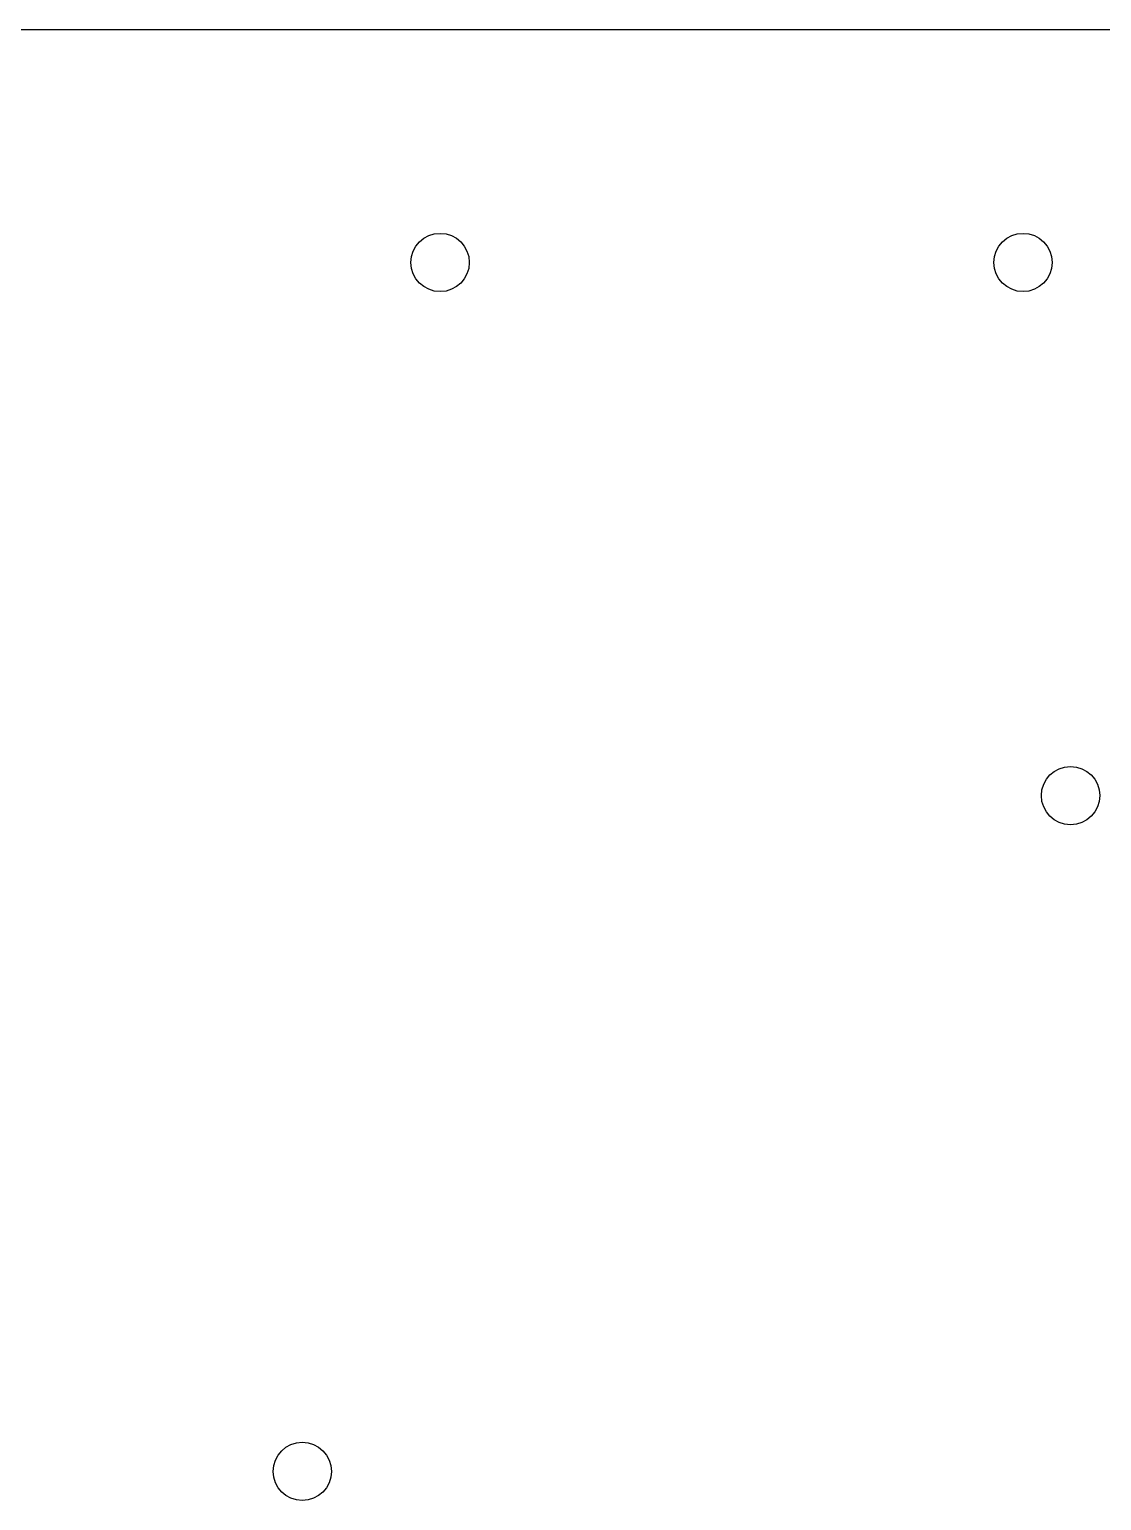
# Model space of a CAD drawing. Extents: x 100.2 to 143.8, y -109.8 to -50.2.
# Drawn here: x 129.59 to 133.27, y -55.25 to -50.2 of the extents above; entities that cross this region are included whole.
import ezdxf

# ---------------------------------------------------------------- set-up
doc = ezdxf.new("R2010")
doc.units = 0
doc.layers.add('BLACK', color=7, linetype='CONTINUOUS')

msp = doc.modelspace()

# ---------------------------------------------------------------- linework, layer by layer
at = {"layer": 'BLACK', "linetype": 'CONTINUOUS'}
msp.add_line((103.53, -50.2), (140.486, -50.2), dxfattribs=at)
at = {"layer": 'BLACK'}
for centre in [(131, -51), (133, -51), (133.163, -52.83), (130.527, -55.15)]:
    msp.add_circle(centre, 0.1, dxfattribs=at)

doc.saveas('drawing.dxf')
